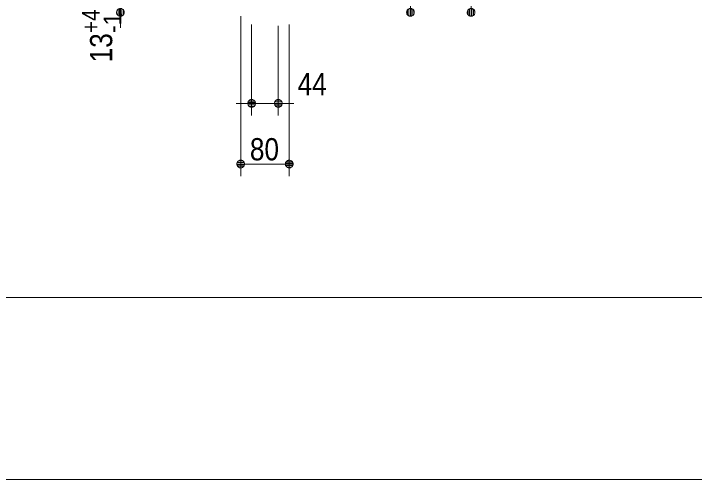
# Model space of a CAD drawing. Units: millimetres, scale not verified. Extents: x -6062 to 6062, y -3045 to 3045.
# Drawn here: x -1901 to -778, y -2770 to -2002 of the extents above; entities that cross this region are included whole.
import ezdxf
from ezdxf.enums import TextEntityAlignment as Align

# ---------------------------------------------------------------- set-up
doc = ezdxf.new("R2010")
doc.units = ezdxf.units.MM
doc.header["$LTSCALE"] = 20
for name, color, linetype, lineweight in [('0-0_2寸法-2', 7, 'Continuous', 9), ('0-1_0', 7, 'Continuous', 9), ('0-2_2寸法-1', 7, 'Continuous', 9), ('0-5_1図面枠', 7, 'Continuous', 9)]:
    doc.layers.add(name, color=color, linetype=linetype, lineweight=lineweight)
doc.styles.add('ＭＳ Ｐゴシック', font='')
doc.styles.get('ＭＳ Ｐゴシック').set_extended_font_data('MS PGothic')

# ---------------------------------------------------------------- blocks, each defined once
blk = doc.blocks.new('_Dot')
at = {"layer": '0-1_0'}
for p, q in [((-10, 0), (-20, 0)), ((9.78, 2), (-9.78, 2)), ((7.99, 6), (-7.99, 6)), ((9.16, -3.98), (-9.16, -3.98)), ((6, -7.98), (-6, -7.98))]:
    blk.add_line(p, q, dxfattribs=at)
for points in [[(10, 0), (9.92, 1.25), (9.69, 2.49), (9.3, 3.68), (8.76, 4.82), (8.09, 5.88), (7.29, 6.85), (6.37, 7.71), (5.36, 8.44), (4.26, 9.05), (3.09, 9.51), (1.87, 9.82), (0.63, 9.98), (-0.63, 9.98), (-1.87, 9.82), (-3.09, 9.51), (-4.26, 9.05), (-5.36, 8.44), (-6.37, 7.71), (-7.29, 6.85), (-8.09, 5.88), (-8.76, 4.82), (-9.3, 3.68), (-9.69, 2.49), (-9.92, 1.25), (-10, 0), (0, 0)], [(-10, 0), (-9.92, -1.25), (-9.69, -2.49), (-9.3, -3.68), (-8.76, -4.82), (-8.09, -5.88), (-7.29, -6.85), (-6.37, -7.71), (-5.36, -8.44), (-4.26, -9.05), (-3.09, -9.51), (-1.87, -9.82), (-0.63, -9.98), (0.63, -9.98), (1.87, -9.82), (3.09, -9.51), (4.26, -9.05), (5.36, -8.44), (6.37, -7.71), (7.29, -6.85), (8.09, -5.88), (8.76, -4.82), (9.3, -3.68), (9.69, -2.49), (9.92, -1.25), (10, 0), (0, 0)]]:
    blk.add_lwpolyline(points, close=True, dxfattribs=at)
blk = doc.blocks.new('グループ-97')
at = {"layer": '0-5_1図面枠'}
blk.add_line((-80000, -49400), (80000, -49400), dxfattribs=at)
blk.add_lwpolyline([(-80000, 55400), (80000, 55400), (80000, -55400), (-80000, -55400)], close=True, dxfattribs=at)
blk = doc.blocks.new('図面枠')
at = {"layer": '0-5_1図面枠'}
blk.add_blockref('グループ-97', (0, 0), dxfattribs=at)

msp = doc.modelspace()

# ---------------------------------------------------------------- linework, layer by layer
at = {"layer": '0-0_2寸法-2'}
for p, q in [((-1724.54, -2012.71), (-1724.54, -2025.42)), ((-1508.04, -2020), (-1508.04, -2170)), ((-1464.04, -2022), (-1464.04, -2170)), ((-1520.75, -2150), (-1533.46, -2150)), ((-1464.04, -2150), (-1508.04, -2150)), ((-1451.32, -2150), (-1438.61, -2150))]:
    msp.add_line(p, q, dxfattribs=at)
at = {"layer": '0-2_2寸法-1'}
for p, q in [((-1526.04, -2006), (-1526.04, -2270)), ((-1446.04, -2020), (-1446.04, -2270)), ((-1458.75, -2250), (-1513.32, -2250))]:
    msp.add_line(p, q, dxfattribs=at)

# ---------------------------------------------------------------- block references
at = {"layer": '0-0_2寸法-2', "xscale": 0.6356201, "yscale": 0.6356201}
for p, rotation in [((-1724.54, -2000), 90), ((-1464.04, -2150), 180)]:
    msp.add_blockref('_Dot', p, dxfattribs=dict(at, rotation=rotation))
msp.add_blockref('_Dot', (-1508.04, -2150), dxfattribs=at)
at = {"layer": '0-2_2寸法-1', "xscale": 0.6356201, "yscale": 0.6356201}
for p, rotation in [((-1246.04, -2000), 270), ((-1146.04, -2000), 270), ((-1526.04, -2250), 180)]:
    msp.add_blockref('_Dot', p, dxfattribs=dict(at, rotation=rotation))
msp.add_blockref('_Dot', (-1446.04, -2250), dxfattribs=at)
at = {"layer": '0-5_1図面枠', "xscale": 0.05, "yscale": 0.05}
msp.add_blockref('図面枠', (-1787.5, 0), dxfattribs=at)

# ---------------------------------------------------------------- texts
at = {"layer": '0-0_2寸法-2', "style": 'ＭＳ Ｐゴシック', "width": 0.9}
for s, height, p in [('+4', 29.33, (-1749.85, -2034.27)), ('13', 36.66, (-1727.02, -2082.37))]:
    msp.add_text(s, height=height, rotation=90, dxfattribs=at).set_placement(p, align=Align.BOTTOM_LEFT)
at = {"layer": '0-0_2寸法-2', "style": 'ＭＳ Ｐゴシック'}
msp.add_text('-1', height=29.33, rotation=90, dxfattribs=at).set_placement((-1714.26, -2034.27), align=Align.BOTTOM_LEFT)
at = {"layer": '0-0_2寸法-2', "style": 'ＭＳ Ｐゴシック', "width": 0.9}
msp.add_text('44', height=36.66, dxfattribs=at).set_placement((-1432.19, -2147.52), align=Align.BOTTOM_LEFT)
at = {"layer": '0-2_2寸法-1', "style": 'ＭＳ Ｐゴシック', "width": 0.9}
msp.add_text('80', height=36.66, dxfattribs=at).set_placement((-1510.92, -2254.96), align=Align.BOTTOM_LEFT)

doc.saveas('drawing.dxf')
